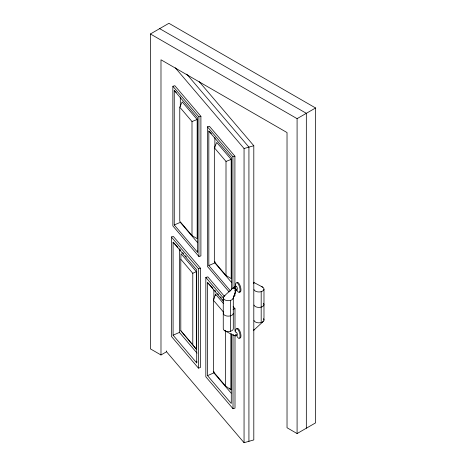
<?xml version="1.0" encoding="UTF-8"?>
<svg xmlns="http://www.w3.org/2000/svg" width="466" height="466" viewBox="0 0 466 466"><rect width="100%" height="100%" fill="white"/><g stroke="black" fill="none" stroke-linecap="round" stroke-linejoin="round"><path stroke-width="0.7" d="M180.802 259.23L181.047 253.714L196.326 271.643L196.326 349.238L180.802 330.738L180.802 259.23L192.784 273.292L192.784 344.799L196.326 349.238M177.954 247.242L173.09 242.192L173.09 335.205L196.704 362.915L196.902 361.575M176.27 92.425L174.255 90.497L174.255 224.962L197.514 252.257L197.77 250.935M230.915 333.976L230.915 389.815L225.474 385.918L213.37 371.711L213.37 300.203L215.513 294.151L223.447 303.459M233.041 298.735L236.507 289.048L233.297 297.99L233.297 328.862A5.027 2.907 0 0 1 227.944 331.571A5.027 2.907 0 0 1 223.261 328.478L223.261 297.605M179.771 107.174L182.177 101.908L197.176 119.512L197.176 238.691L191.998 235.586L179.771 221.234L179.771 107.174L191.998 121.527L191.998 235.586M214.337 147.734L216.742 142.474L231.183 159.413L231.183 278.592L226.004 275.482L214.337 261.793L214.337 147.734L226.004 161.422L226.004 275.482M234.579 291L235.866 289.229M224.099 296.184L233.408 287.598M253.83 330.167L263.144 321.569M160.986 354.976L150.419 348.877L150.419 33.977L168.913 23.3L315.581 107.978L315.581 422.878L297.087 433.555L287.027 427.741L287.027 132.56L160.986 59.788L160.986 354.976L166.391 351.853L166.391 350.869M150.419 33.977L297.087 118.655L315.581 107.978M192.784 273.292L196.326 271.643M173.09 335.205L179.41 332.421L179.41 248.762M231.293 333.732L231.293 403.492L207.551 375.643L213.871 372.858L213.871 371.402M174.255 224.962L180.313 222.352L197.631 242.67M230.594 291.069L208.82 265.521L214.884 262.911L214.884 261.461M191.998 121.527L197.176 119.512M226.004 161.422L231.183 159.413M172.857 86.28L174.843 85.715L200.898 116.29L200.898 255.916L198.912 256.475L172.857 225.905L172.857 86.28L198.912 116.85L198.912 256.475M198.912 116.85L200.898 116.29M229.144 291.943L207.428 266.465L207.428 126.839L209.409 126.274L234.905 156.186L234.905 287.085M175.251 67.774L244.056 148.503L253.801 145.73L253.801 439.933L244.056 442.7L166.298 351.469M207.428 126.839L232.918 156.751L234.905 156.186M171.366 236.99L173.352 236.425L200.415 268.171L200.415 367.552L198.429 368.117L171.366 336.37L171.366 236.99L198.429 268.736L198.429 368.117M198.429 268.736L200.415 268.171M234.998 335.59L234.998 408.134L233.012 408.699L205.832 376.808L205.832 277.427L207.819 276.862L224.222 296.108M233.583 296.19L234.905 295.811L234.905 292.904M233.012 309.319L234.998 308.754L234.998 331.239M253.457 282.25L262.748 287.167M224.495 330.586L233.775 335.503M159.669 28.636L306.331 113.314L306.331 428.213M208.82 265.521L208.82 131.062L211.348 133.468M207.551 375.643L207.551 282.629L212.904 288.186M199.139 81.591L253.801 145.73M186.726 74.129L248.926 147.116L248.926 441.314M174.255 90.497L197.514 117.793L197.514 252.257M208.82 131.062L231.52 157.694L231.52 289.974M214.884 262.911L231.643 282.577M233.122 306.552L234.998 308.754M205.832 277.427L223.639 298.322M179.876 249.304L180.802 250.393M182.66 252.572L183.587 253.661M185.439 255.84L186.371 256.923M214.809 290.295L215.741 291.39M217.61 293.58L218.542 294.675M220.412 296.865L221.344 297.966M222.748 299.609L223.68 300.704M173.09 242.192L196.704 269.901L196.704 362.915M207.551 282.629L223.377 301.199M213.37 300.203L223.616 312.226M180.802 330.738L192.784 344.799M229.511 388.172L230.915 389.815M179.41 332.421L197.042 353.106M213.871 372.858L231.153 393.129M297.087 118.655L297.087 433.555M263.983 289.275L263.983 320.148M261.187 291.687L261.187 322.559M244.056 148.503L244.056 442.7M233.012 334.704L233.012 408.699M232.918 156.751L232.918 288.378M230.495 300.407L230.495 331.279M225.474 330.301L225.474 385.918M215.513 294.151L215.513 295.601M214.884 137.569L214.884 147.71M213.871 289.922L213.871 299.382M180.313 97.01L180.313 106.429M235.697 332.06A5.027 1.812 74.1 0 1 237.846 329.41A5.027 1.812 74.1 0 1 239.99 337.093A5.027 1.812 74.1 0 1 236.734 335.77M235.924 332.398A1.724 0.623 74.1 0 1 237.241 333.941A1.724 0.623 74.1 0 1 236.582 335.281M235.691 334.833A1.724 0.623 74.1 0 1 234.759 335.462M233.297 313.426A5.027 2.907 0 0 1 227.944 316.134A5.027 2.907 0 0 1 223.261 313.041M236.507 334.32A1.724 1.165 -27.5 0 1 235.714 335.252A1.724 1.171 -28.4 0 1 233.344 334.722M235.843 334.844A1.736 1.544 60.3 0 1 235.714 335.252M236.821 328.949A5.027 1.812 74.1 0 1 240.316 332.2A5.027 1.812 74.1 0 1 239.856 338.118M235.697 286.066A5.027 1.812 74.1 0 1 237.846 283.415A5.027 1.812 74.1 0 1 239.99 291.099A5.027 1.812 74.1 0 1 236.734 289.776M235.819 286.986A1.724 0.623 74.1 0 1 236.582 286.474A1.724 0.623 74.1 0 1 237.34 288.774A1.724 0.623 74.1 0 1 236.582 289.287M234.415 288.704A1.724 0.623 74.1 0 1 234.375 286.753A1.724 0.623 74.1 0 1 235.394 287.703A1.724 0.623 74.1 0 1 235.615 289.817M236.332 289.165A1.724 0.676 21.7 0 1 235.714 289.211A1.724 0.664 22.2 0 1 233.53 288.18A1.724 0.664 22.2 0 1 234.194 287.446A1.724 0.676 21.7 0 1 234.59 287.51M234.858 288.035A1.724 1.713 -31 0 1 235.138 288.879M234.194 287.446A1.724 1.713 -31 0 1 234.567 287.697M233.297 297.99A5.027 2.907 0 0 1 226.051 300.401A5.027 2.907 0 0 1 224.962 295.613M237.177 282.518A5.027 1.812 74.1 0 1 240.672 287.47A5.027 1.812 74.1 0 1 239.32 291.908M263.476 303.238A5.027 2.907 0 0 1 260.576 307.269A5.027 2.907 0 0 1 254.028 305.084M263.476 318.674A5.027 2.907 0 0 1 260.576 322.705A5.027 2.907 0 0 1 254.028 320.521M253.854 329.8A1.724 0.682 22.8 0 1 253.655 330.278M261.764 286.672A5.027 2.907 0 0 1 261.752 291.5A5.027 2.907 0 0 1 254.028 289.648M253.708 282.448A1.724 1.153 -28.5 0 1 253.655 283.689"/></g></svg>
